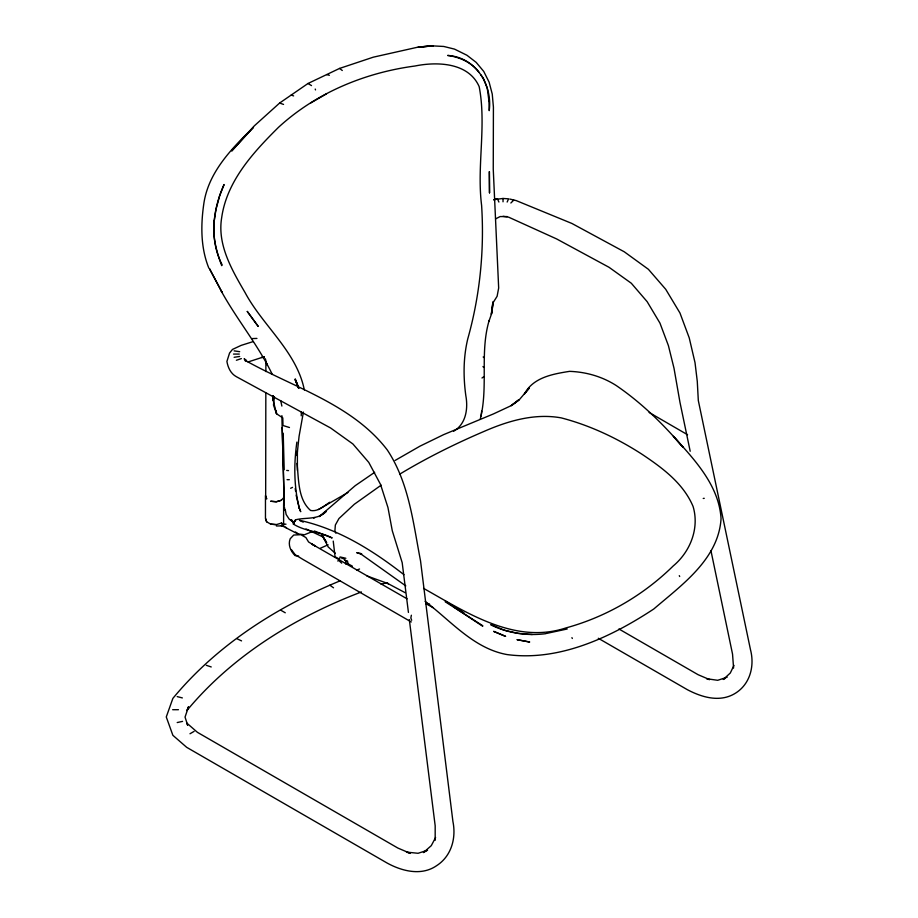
<?xml version="1.0" encoding="UTF-8"?>
<svg xmlns="http://www.w3.org/2000/svg" width="918" height="918" viewBox="0 0 918 918"><rect width="100%" height="100%" fill="white"/><g stroke="black" fill="none" stroke-linecap="round" stroke-linejoin="round"><path stroke-width="1.38" d="M265.83 392.984L265.669 495.754L266.702 498.967L265.463 495.64L265.463 518.498L266.495 521.711L270.833 524.212L276.398 524.568M265.864 371.572L265.876 361.577L266.909 364.79L265.359 358.777M273.059 395.704L273.116 400.202L276.548 413.788L282.801 417.885L282.996 425.516L289.468 427.513M301.219 415.82L301.356 411.826M296.996 455.535L299.084 436.245L303.41 412.09M297.375 450.761L297.409 470.349M480.24 419.124C488.548 386.845 479.575 352.65 489.191 320.348L488.846 321.564L491.75 313.233L493.287 301.586L491.337 314.3L492.381 304.753M274.425 396.679L273.495 405.01L276.548 413.788L276.272 411M296.881 442.097C293.794 463.992 293.852 486.666 299.314 508.182L296.112 495.123M245.875 361.451L246.081 360.143M482.684 626.248L454.158 607.257M411.367 615.232L410.851 617.906L411.677 620.293M481.124 415.98L481.663 411.184M345.891 564.18L345.811 560.772L343.022 558.224L341.806 558.603M507.149 202.04L508.595 198.827L503.03 198.472L494.882 199.481M733.987 665.378L730.28 673.032L723.269 679.469L725.22 678.333M435.591 837.537L431.265 845.673L423.428 852.57L427.547 850.194L418.069 853.292L406.513 852.099L410.438 853.407L397.861 848.048L197.416 732.323L186.893 723.154L187.616 725.243M294.494 521.619L295.711 519.76C306.004 517.178 318.294 520.093 326.257 511.36M492.576 303.491L497.108 296.296L498.669 288L493.253 169.164L493.414 107.085L492.243 94.038L489.11 82.15L483.752 71.443L476.178 62.378L466.918 55.241L454.536 49.124L443.784 46.462L433.101 45.9L418.252 47.07L373.282 57.18L339.568 68.425L307.978 83.504L279.623 103.034L254.297 125.869L231.715 150.977L253.471 127.292C231.588 148.567 208.042 172.573 203.739 204.289C200.709 225.484 200.663 247.883 208.788 267.976M512.324 404.895L518.888 400.225L529.25 388.073L524.373 394.04C533.163 377.424 552.67 374.039 569.562 371.354C586.074 371.939 602.093 376.529 616.058 385.422C641.28 402.589 663.266 424.139 683.061 447.261L673.342 436.325C694.559 459.597 719.058 485.565 721.055 518.67C718.507 559.108 681.799 584.927 653.845 608.944C611.124 637.103 559.429 661.649 506.977 654.557C473.654 648.51 450.933 620.924 425.137 601.405M293.875 521.849L295.711 519.76L293.129 523.914C304.96 531.511 319.797 531.522 332.178 537.959L314.323 530.983M281.344 500.276L276.398 501.71L270.626 501.228L276.192 501.825L281.344 500.276L284.029 497.304M510.867 202.993L513.747 200.135M453.561 431.299C466.08 424.127 468.226 408.59 465.816 395.589C463.234 376.713 463.292 357.446 467.767 338.845C479.942 295.504 484.474 250.327 481.606 205.414C476.649 166.009 486.655 125.514 479.173 86.648C468.582 62.447 437.14 61.495 414.947 66.016C364.871 72.66 315.987 92.879 278.567 127.258C253.379 152.239 226.838 180.995 221.686 217.6C217.096 244.785 231.979 270.053 245.083 292.601C262.95 325.993 296.675 351.617 304.328 389.932M511.257 405.722L518.831 399.743M495.605 218.874L500.138 216.568L507.149 216.568M518.716 399.904L510.89 405.79L493.391 413.949L443.578 434.662L419.985 446.159L395.107 460.446M326.338 511.28L319.246 516.582L355.232 485.668L374.659 472.322M329.78 502.249C324.008 505.898 318.018 511.923 310.617 510.488C297.742 499.369 298.832 479.07 296.996 463.349M381.131 485.186L354.348 504.246L338.96 518.532L335.357 525.016L334.909 530.707L335.885 533.22M481.996 377.986L483.66 376.839M399.915 474.044C426.927 457.761 455.248 443.727 484.234 431.334C508.308 420.823 534.827 413.077 561.242 417.885C589.861 425.332 616.953 438.093 641.762 454.1C662.188 467.732 683.279 483.132 693.101 506.518C699.55 528.252 690.347 551.672 673.204 565.97C643.323 595.3 606.259 616.896 565.844 627.958C514.791 644.757 466.183 612.317 423.6 588.392M310.777 102.919L326.418 93.888M318.42 509.536L347.956 492.484M189.992 733.757L194.111 731.371M302.688 535.458L312.59 531.476M313.715 518.165L314.954 517.545M290.627 488.284L292.509 487.378M320.325 548.264L328.093 544.787M356.895 570.078L359.535 568.999M361.417 591.949C295.194 617.194 232.529 655.544 186.893 710.543L188.546 706.734L185.046 717.084L187.513 724.761M340.234 580.784C276.754 607.016 216.958 644.987 172.871 698.391L166.273 716.969L172.871 735.307L186.687 747.332L387.132 863.046C402.107 871.251 421.488 876.162 436.624 865.674C451.438 856.15 456.326 838.157 452.918 821.495L420.536 560.875C413.169 523.042 409.153 483.006 387.339 450.038C352.948 404.953 295.045 387.981 247.114 361.451L244.222 358.594L245.049 360.74M248.021 361.979L264.109 356.769M236.385 360.269L241.342 358.594M727.182 677.197L717.692 680.295L706.768 678.746L709.385 679.618M253.138 341.599L241.136 345.386L232.472 349.437L229.58 353.005L226.907 361.451C227.962 367.544 230.705 373.649 236.385 376.701L330.629 428.006L352.902 443.968L368.784 462.42L380.534 484.44L387.958 507.539L392.284 530.753L402.187 562.665L408.43 612.444M337.686 560.978L338.891 560.6L341.691 563.159M381.154 584.341L386.593 582.643M264.166 356.689L261.55 357.412L264.028 357.572M493.746 199.734L496.225 199.057M493.746 199.78L497.464 198.827L498.899 202.04M177.208 722.558L182.567 721.376M546.29 633.489L567.221 628.991M234.124 357.286L239.69 356.459M703.234 498.451L704.255 498.325M490.992 624.951C507.872 633.259 527.093 636.025 545.694 633.695M251.934 338.604L256.937 338.421M281.952 524.293L286.003 524.178M276.398 525.991L282.79 525.876L281.964 525.406M233.505 354.073L239.277 354.073M172.664 709.706L178.448 709.706M287.059 479.666L289.308 479.689M503.03 216.327L508.595 217.153L556.641 238.944L609.024 267.287L631.297 283.237L647.167 301.689L659.962 323.125L668.407 345.627L673.984 368.129L679.963 402.291L690.187 451.254M532.268 634.522L517.809 633.305L504.246 630.173L490.981 624.619M286.726 470.418L288.539 470.613M270.626 524.086L276.192 524.683L281.551 523.019L283.065 524.212L281.344 523.134M298.625 556.067L295.16 555.642C290.708 551.374 287.736 544.81 290.214 538.74L293.714 535.045L300.932 534.689L305.889 537.546L308.563 541.953L315.574 546.233L311.661 543.972L407.064 598.823M303.388 534.597L297.822 533.897L282.228 525.865M282.79 525.876L281.137 525.635L283.616 526.358L283.616 503.5M234.124 350.86L239.69 351.697M345.868 558.27L340.05 556.951L339.511 559.165L335.15 556.813M344.812 560.37L347.463 560.967L348.071 563.801L352.409 566.188M345.42 563.204L348.071 563.801M361.692 553.806L356.746 552.67L361.222 554.116L360.097 553.428L405.79 585.891M509.834 199.057L516.226 200.606L571.903 223.464L624.286 251.807L648.406 269.307L665.734 289.308L679.963 313.004L689.234 337.881L695.018 362.644L697.278 381.337L698.311 400.512L750.488 649.703C755.089 667.283 749.329 686.584 732.335 694.937C717.635 702.075 700.996 696.842 687.387 689.705L598.295 638.274M326.647 74.599L329.39 75.276M177.208 696.613L182.361 697.921M425.803 602.988L429.624 604.17M206.286 665.298L211.232 666.961M279.623 103.034L283.547 104.422M366.844 575.896L388.498 583.745L386.948 583.033L405.113 592.672M291.224 95.047L293.611 95.92M709.43 679.527L698.105 674.707L618.916 628.979M306.015 528.94L323.549 537.237L322 535.183M237.005 638.744L241.549 640.89M303.25 522.147L299.463 520.311C338.593 528.871 372.742 550.387 403.954 574.691M425.745 603.574L433.17 607.67M291.454 549.687L295.16 554.69L302.791 559.337L411.275 621.968M281.137 610.413L285.268 612.788M649.118 412.446L687.559 434.742M307.978 83.504L311.5 85.592M482.765 625.743L445.196 601.76M483.178 356.999L484.188 357.653M445.574 601.221L464.049 613.132L454.456 606.867M295.447 531.981L297.707 533.473M329.803 585.168L333.521 587.795M339.568 68.425L342.288 70.502M291.58 520.919L289.124 519.049L286.141 514.459L285.314 509.915M335.299 553.279L328.162 546.899L322.218 535.355L326.659 542.572L322 535.584M285.521 527.001L286.668 528.137M482.971 366.557L483.74 367.429M291.683 520.058L294.173 523.914L291.775 520.403M291.167 519.668L293.921 522.95M479.116 72.511C471.898 62.47 459.689 57.077 447.674 55.436C475.558 57.237 492.668 84.49 489.225 110.653L488.984 101.164M480.814 74.806L483.361 78.237L487.286 88.289L488.996 101.439M221.341 291.247C237.051 319.751 258.153 345.053 272.279 374.395M679.286 575.643L679.676 576.504M571.925 637.631L572.316 638.492M298.545 388.05L295.217 379.777L298.614 388.096M299.004 507.367L300.702 511.705L298.786 506.77M298.625 387.775L295.183 378.927L298.843 388.383M315.23 89.069L315.528 89.918M265.669 518.613L266.702 521.826M280.69 400.65L281.872 406.066M710.922 550.582L732.541 654.109L733.574 668.04M284.442 507.31L284.959 510.098M295.206 488.502L295.573 491.153M409.325 619.558L435.178 825.787L435.178 840.314M333.234 541.092L334.944 555.642M283.192 433.147L284.201 469.775M272.99 395.91L273.116 400.202L273.082 395.91M281.872 415.647L282.17 428.075M503.03 198.472L503.03 201.799M214.273 220.515C212.287 236.052 216.327 251.199 221.708 265.612L222.145 264.843C209.132 239.655 212.724 209.545 224.084 184.518L219.677 195.66L215.959 209.488L214.273 220.515M419.492 46.921L418.252 47.07L433.101 45.9L419.492 46.921M529.571 642.003L517.201 639.708L529.571 642.003M505.531 636.335L493.735 631.412L505.531 636.335M258.21 326.395L247.286 311.454L258.21 326.395M221.972 292.199L209.465 268.664L221.972 292.199M284.293 505.657L282.182 427.593L284.293 505.657M489.512 192.849L489.374 171.689L489.512 192.849"/></g></svg>
